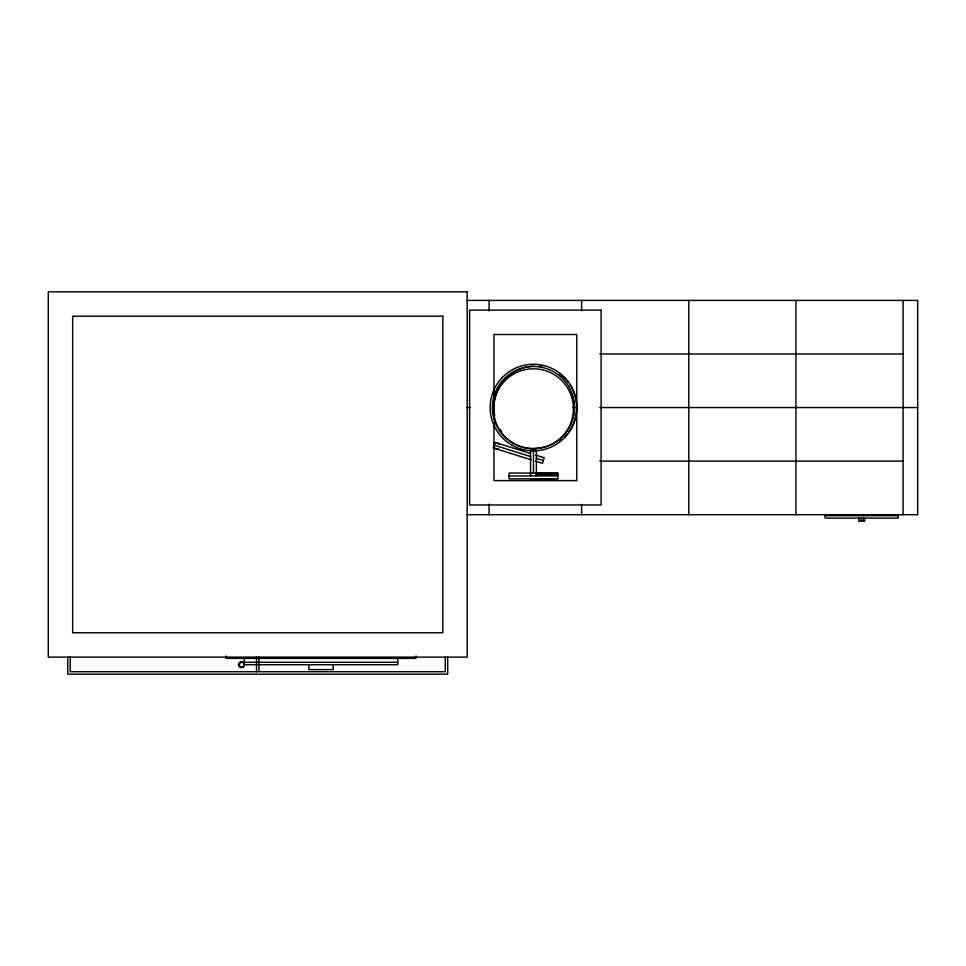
<?xml version="1.0" encoding="UTF-8"?>
<svg xmlns="http://www.w3.org/2000/svg" width="966" height="966" viewBox="0 0 966 966"><rect width="100%" height="100%" fill="white"/><g stroke="black" fill="none" stroke-linecap="round" stroke-linejoin="round"><path stroke-width="1.45" d="M536.359 450.47L530.515 450.47M467.17 300.402L917.7 300.402L917.7 514.709L467.17 514.709M599.741 353.979L903.089 353.979M467.17 407.555L470.092 407.555M572.572 407.555L575.591 407.555M599.741 407.555L917.7 407.555M493.964 443.104L496.886 443.104M530.612 448.659L536.263 448.659M599.741 461.132L903.089 461.132M557.793 473.111L509.082 473.014L509.082 478.858L557.793 478.858L557.793 473.014M536.359 473.412L557.793 473.412M536.359 473.871L557.793 473.871M536.359 474.475L557.793 474.475M536.359 475.187L557.793 475.187M509.082 475.936L557.793 475.936M557.793 478.762L530.515 478.858M825.157 515.687L898.223 515.687M244.338 662.29L397.763 662.29M257.741 671.732L70.216 671.732L70.216 657.122M530.165 453.356L494.966 442.368L493.215 447.946L531.24 459.816M535.804 455.107L544.244 457.751L542.506 463.33L535.466 461.132M494.097 445.157L530.708 456.58M536.335 458.343L543.375 460.54M903.089 300.402L903.089 514.709M898.223 514.709L898.223 518.114L825.157 518.114L825.157 514.709M864.606 518.114L864.606 521.036L858.762 521.036L858.762 518.114M863.749 518.114L863.749 521.036M861.684 518.114L861.684 521.036M859.619 518.114L859.619 521.036M795.936 300.402L795.936 514.709M688.782 300.402L688.782 514.709M581.629 300.402L581.629 310.823M581.629 504.288L581.629 514.709M536.359 450.096L536.359 475.936M533.437 450.096L533.437 473.014M530.515 450.096L530.515 475.936M493.964 419.389L493.964 334.502L576.762 334.502L576.762 480.609L493.964 480.609L493.964 422.359M489.086 300.402L489.086 310.967M489.086 504.143L489.086 514.709M447.693 657.122L447.693 674.171L67.777 674.171L67.777 657.122M445.254 657.122L445.254 671.732L258.948 671.732L258.948 657.122M416.032 655.95L416.032 658.389L226.08 658.389L226.08 655.95M397.763 658.389L397.763 664.717L244.338 664.717A2.922 2.922 0 0 1 239.954 667.252A2.922 2.922 0 0 1 239.954 662.193A2.922 2.922 0 0 1 244.338 664.717A2.439 2.439 0 0 1 240.691 666.83A2.439 2.439 0 0 1 240.691 662.616A2.439 2.439 0 0 1 244.338 664.717L244.338 658.389M333.185 664.717L333.185 669.595L308.927 669.595L308.927 664.717M256.521 657.122L256.521 671.732M498.347 448.562A2.922 2.922 0 0 1 494.35 447.5M494.061 446.787A2.922 2.922 0 0 1 494.809 443.962M496.126 443.213A2.922 2.922 0 0 1 499.41 444.577M569.783 384.565A41.405 41.405 0 0 1 569.01 431.669M567.356 433.819A41.405 41.405 0 0 1 564.639 436.825M561.632 439.554A41.405 41.405 0 0 1 559.471 441.208M501.704 431.669A41.405 41.405 0 0 1 500.195 429.411M494.761 415.646A41.405 41.405 0 0 1 494.314 412.953M493.964 407.555A41.405 41.405 0 0 1 534.017 366.174M539.414 366.355A41.405 41.405 0 0 1 542.107 366.706M559.471 373.902A41.405 41.405 0 0 1 568.201 382.355M543.798 447.306L533.461 448.659A39.944 39.944 0 0 1 497.261 391.846A39.944 39.944 0 0 1 564.059 383.055A39.944 39.944 0 0 1 543.798 447.306M467.17 291.829L48.3 291.829L48.3 657.122L467.17 657.122L467.17 291.829M601.118 310.146L469.609 310.146L469.609 504.964L601.118 504.964L601.118 310.146M442.814 316.184L72.655 316.184L72.655 632.766L442.814 632.766L442.814 316.184M512.91 443.153A41.103 41.103 0 0 0 574.565 407.555A41.103 41.103 0 0 0 512.91 371.958A41.103 41.103 0 0 0 512.91 443.153M511.811 445.048A43.301 43.301 0 0 0 576.762 407.555A43.301 43.301 0 0 0 511.811 370.05A43.301 43.301 0 0 0 511.811 445.048"/></g></svg>
